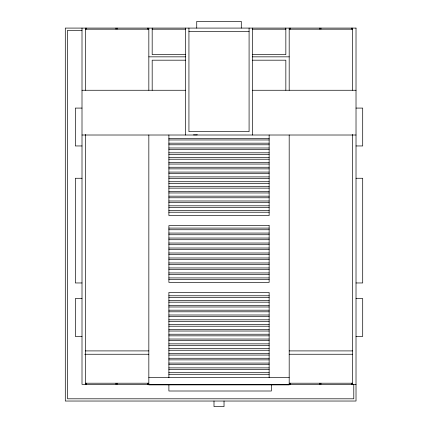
<?xml version="1.0" encoding="UTF-8"?>
<svg xmlns="http://www.w3.org/2000/svg" width="428" height="428" viewBox="0 0 428 428"><rect width="100%" height="100%" fill="white"/><g stroke="black" fill="none" stroke-linecap="round" stroke-linejoin="round"><path stroke-width="0.64" d="M85.349 29.195L148.837 29.195M152.181 29.195L185.597 29.195M252.429 29.195L285.845 29.195M289.189 29.195L352.677 29.195M82.005 30.313L67.528 30.313L67.528 398.805L353.79 398.805L353.79 384.323M188.935 31.426L249.085 31.426M185.597 54.618L152.181 54.618L152.181 28.082M252.429 54.618L285.845 54.618L285.845 28.082M148.837 56.844L185.597 56.844M252.429 56.844L289.189 56.844M185.597 60.188L152.181 60.188L152.181 90.26M252.429 60.188L285.845 60.188L285.845 90.26M82.005 90.26L185.597 90.26M252.429 90.26L356.021 90.26M82.005 108.081L75.323 108.081L75.323 145.953L82.005 145.953M356.021 108.081L362.703 108.081L362.703 145.953L356.021 145.953M193.472 134.874L197.148 134.874L197.148 134.595M82.005 135.013L356.021 135.013M168.889 138.356L269.137 138.356M168.889 139.961L269.137 139.961M168.889 143.177L269.137 143.177M168.889 144.782L269.137 144.782M168.889 147.992L269.137 147.992M168.889 149.597L269.137 149.597M168.889 152.812L269.137 152.812M168.889 154.417L269.137 154.417M168.889 157.627L269.137 157.627M168.889 159.232L269.137 159.232M168.889 162.447L269.137 162.447M168.889 164.052L269.137 164.052M168.889 167.262L269.137 167.262M168.889 168.867L269.137 168.867M168.889 172.083L269.137 172.083M168.889 173.688L269.137 173.688M168.889 176.898L269.137 176.898M82.005 178.257L75.323 178.257L75.323 282.962L82.005 282.962M356.021 178.257L362.703 178.257L362.703 282.962L356.021 282.962M168.889 178.503L269.137 178.503M168.889 181.718L269.137 181.718M168.889 183.323L269.137 183.323M168.889 186.533L269.137 186.533M168.889 188.138L269.137 188.138M168.889 191.353L269.137 191.353M168.889 192.958L269.137 192.958M168.889 196.168L269.137 196.168M168.889 197.773L269.137 197.773M168.889 200.989L269.137 200.989M168.889 202.594L269.137 202.594M168.889 205.804L269.137 205.804M168.889 207.409L269.137 207.409M168.889 210.624L269.137 210.624M168.889 212.229L269.137 212.229M168.889 228.081L269.137 228.081M168.889 229.74L269.137 229.74M168.889 233.067L269.137 233.067M168.889 234.726L269.137 234.726M168.889 238.048L269.137 238.048M168.889 239.712L269.137 239.712M168.889 243.034L269.137 243.034M168.889 244.698L269.137 244.698M168.889 248.021L269.137 248.021M168.889 249.679L269.137 249.679M168.889 253.001L269.137 253.001M168.889 254.665L269.137 254.665M168.889 257.988L269.137 257.988M168.889 259.652L269.137 259.652M168.889 262.974L269.137 262.974M168.889 264.632L269.137 264.632M168.889 267.96L269.137 267.96M168.889 269.619L269.137 269.619M168.889 272.941L269.137 272.941M168.889 274.605L269.137 274.605M168.889 277.927L269.137 277.927M168.889 279.591L269.137 279.591M168.889 295.769L269.137 295.769M168.889 297.374L269.137 297.374M82.005 298.557L75.323 298.557L75.323 336.424L82.005 336.424M356.021 298.557L362.703 298.557L362.703 336.424L356.021 336.424M168.889 300.579L269.137 300.579M168.889 302.179L269.137 302.179M168.889 305.383L269.137 305.383M168.889 306.988L269.137 306.988M168.889 310.193L269.137 310.193M168.889 311.798L269.137 311.798M168.889 315.003L269.137 315.003M168.889 316.602L269.137 316.602M168.889 319.807L269.137 319.807M168.889 321.412L269.137 321.412M168.889 324.617L269.137 324.617M168.889 326.222L269.137 326.222M168.889 329.426L269.137 329.426M168.889 331.026L269.137 331.026M168.889 334.231L269.137 334.231M168.889 335.836L269.137 335.836M168.889 339.04L269.137 339.04M168.889 340.645L269.137 340.645M168.889 343.85L269.137 343.85M168.889 345.45L269.137 345.45M168.889 348.654L269.137 348.654M168.889 350.259L269.137 350.259M85.349 350.906L148.837 350.906M289.189 350.906L352.677 350.906M168.889 353.464L269.137 353.464M84.68 354.25L148.837 354.25M289.189 354.25L352.677 354.25M168.889 355.069L269.137 355.069M168.889 358.273L269.137 358.273M168.889 359.873L269.137 359.873M168.889 363.078L269.137 363.078M168.889 364.683L269.137 364.683M168.889 367.887L269.137 367.887M168.889 369.492L269.137 369.492M168.889 372.697L269.137 372.697M168.889 374.297L269.137 374.297M148.837 377.64L289.189 377.64M85.349 383.21L148.837 383.21M289.189 383.21L352.677 383.21M356.021 384.323L82.005 384.323L82.005 28.082M352.677 28.082L352.677 90.26M352.677 134.371L352.677 384.323M351.565 28.082L351.565 29.195M351.565 383.21L351.565 384.323M320.93 28.082L320.93 29.195M320.93 383.21L320.93 384.323M319.818 28.082L319.818 29.195M319.818 383.21L319.818 384.323M290.302 28.082L290.302 29.195M290.302 383.21L290.302 384.323M289.189 28.082L289.189 90.26M289.189 135.013L289.189 384.879L148.837 384.879L148.837 135.013M271.363 384.323L271.363 391.005L168.889 391.005L168.889 384.323M269.137 135.013L269.137 215.573L168.889 215.573L168.889 135.013M269.137 377.64L269.137 292.426L168.889 292.426L168.889 377.64M252.429 28.082L252.429 135.013M249.085 28.082L249.085 131.674L188.935 131.674L188.935 28.082M241.29 28.082L241.29 21.4L196.736 21.4L196.736 28.082M224.026 401.031L224.026 406.6L214 406.6L214 401.031M185.597 28.082L185.597 135.013M148.837 28.082L148.837 90.26M147.724 28.082L147.724 29.195M147.724 383.21L147.724 384.323M117.095 28.082L117.095 29.195M117.095 383.21L117.095 384.323M115.977 28.082L115.977 29.195M115.977 383.21L115.977 384.323M86.461 28.082L86.461 29.195M86.461 383.21L86.461 384.323M85.349 28.082L85.349 90.26M85.349 134.371L85.349 384.323M356.021 28.082L65.297 28.082L65.297 401.031L356.021 401.031L356.021 28.082M269.137 225.593L168.889 225.593L168.889 282.405L269.137 282.405L269.137 225.593"/></g></svg>
